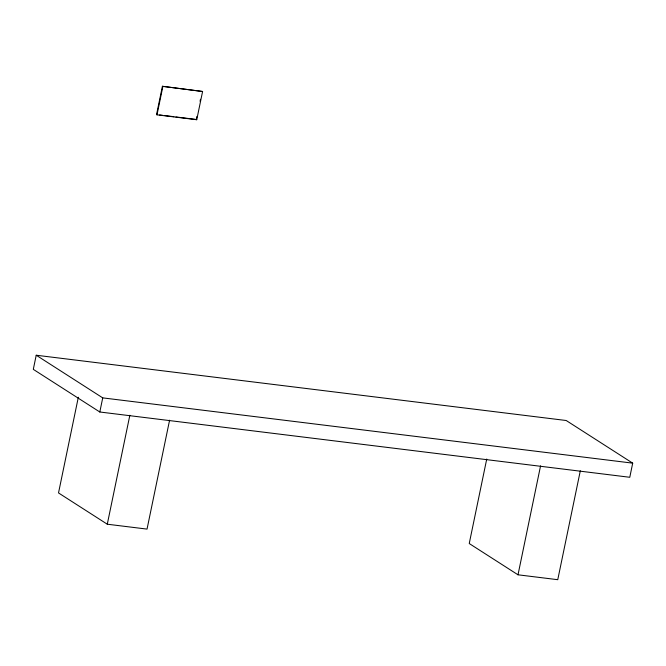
<?xml version="1.0" encoding="UTF-8"?>
<svg xmlns="http://www.w3.org/2000/svg" width="666" height="666" viewBox="0 0 666 666"><rect width="100%" height="100%" fill="white"/><g stroke="black" fill="none" stroke-linecap="round" stroke-linejoin="round"><path stroke-width="1" d="M36.222 355.228L33.3 369.355L99.808 411.996L629.778 477.281L632.7 463.153L566.192 420.504L36.222 355.228L102.731 397.877L632.7 463.153M78.33 397.244L58.516 492.94L107.284 524.209L147.036 529.104L169.589 420.179M162.404 86.305L156.552 114.552L156.993 114.835L196.745 119.73L202.597 91.483L162.404 86.305L202.597 91.483M156.993 114.835L162.845 86.588M99.808 411.996L102.731 397.877M107.284 524.209L129.845 415.276M196.928 116.425L196.304 119.447L196.745 119.73M200.058 101.29L200.483 99.267M486.738 459.032L469.239 543.531L518.006 574.8L557.758 579.695L580.319 470.77M518.006 574.8L540.567 465.875M159.607 114.927L162.671 115.31M164.702 115.559L173.876 116.683M175.916 116.941L195.28 119.322"/></g></svg>
